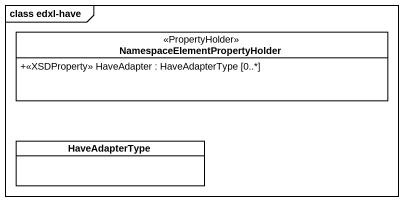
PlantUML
@startuml
mainframe class edxl-have
hide circle
hide empty members
skinparam classAttributeIconSize 0
class "NamespaceElementPropertyHolder" as NamespaceElementPropertyHold <<PropertyHolder>> {
  +<<XSDProperty>> HaveAdapter : HaveAdapterType [0..*]
}
class HaveAdapterType
@enduml
